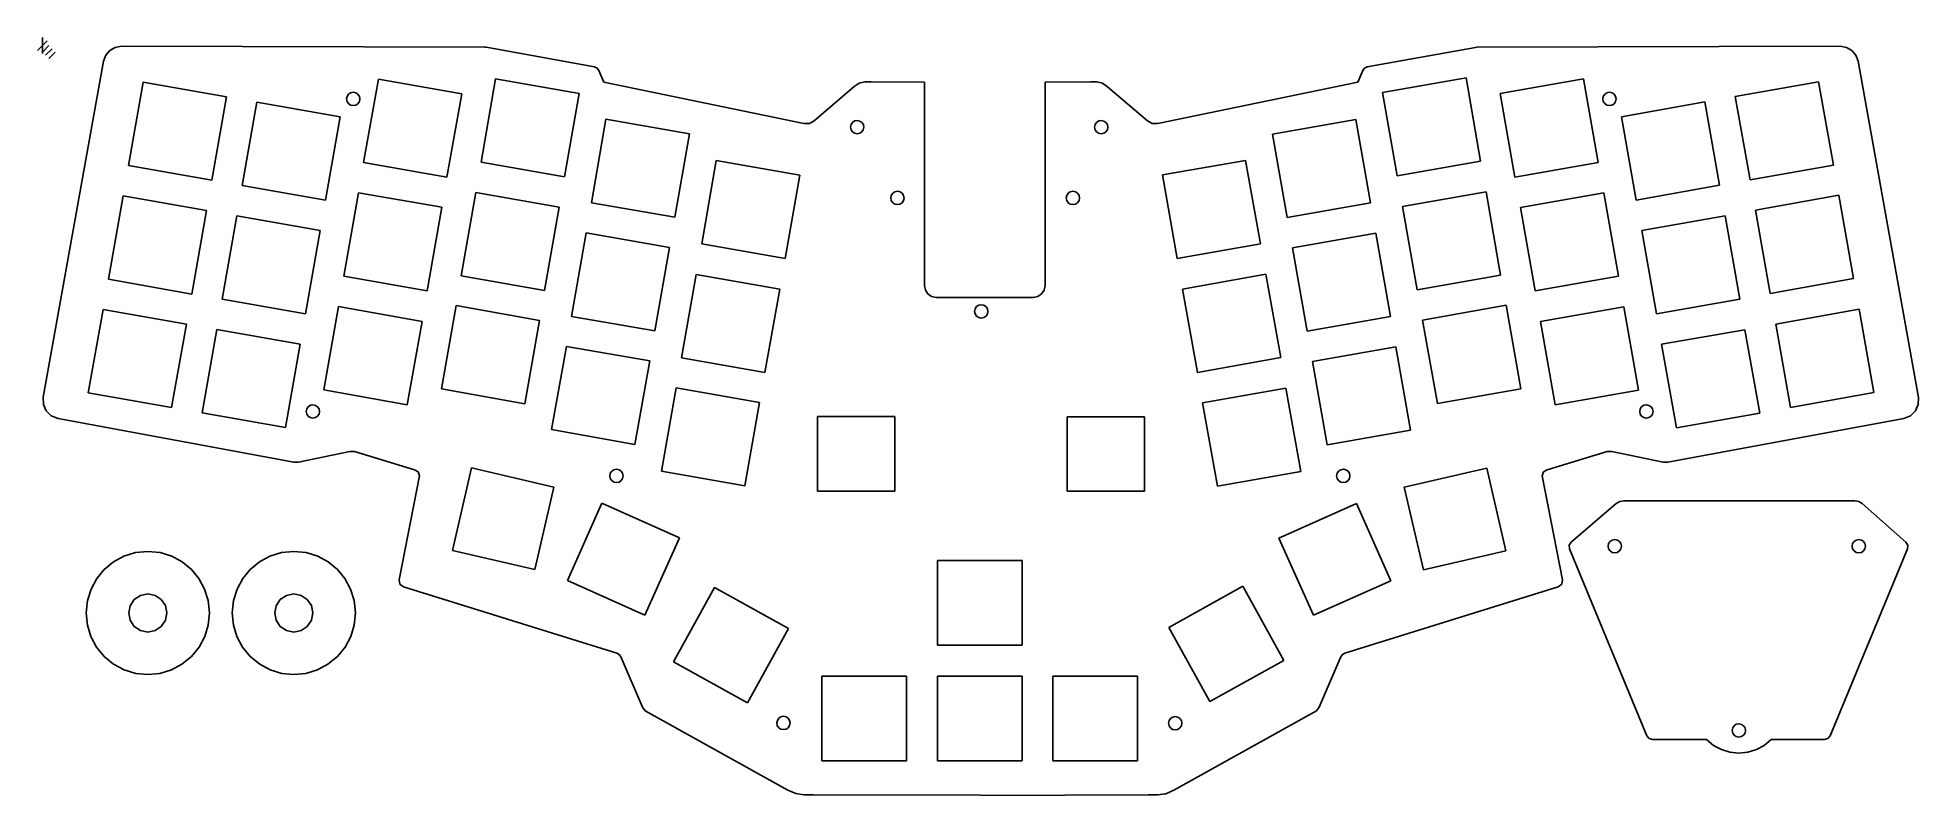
# Model space of a CAD drawing. Extents: x -1 to 310, y 0 to 125.
import ezdxf

# ---------------------------------------------------------------- set-up
doc = ezdxf.new("R2010")
doc.units = 0

msp = doc.modelspace()

# ---------------------------------------------------------------- linework, layer by layer
for p, q in [((10.091682, 121.223402), (0.14777, 65.779506)), ((10.458262, 122.214518), (10.091679, 121.223328)), ((11.122619, 122.997611), (10.458262, 122.214518)), ((12.01151, 123.51129), (11.122619, 122.997611)), ((13.05169, 123.694237), (12.01151, 123.51129)), ((72.981395, 123.543795), (13.051678, 123.694343)), ((73.223605, 123.520247), (72.981289, 123.543874)), ((91.082841, 120.296039), (73.223489, 123.520247)), ((236.441037, 123.510722), (218.583008, 120.284926)), ((236.685099, 123.532947), (236.441005, 123.510854)), ((296.613321, 123.682966), (236.684983, 123.532947)), ((297.653476, 123.500276), (296.612791, 123.683061)), ((298.543189, 122.986784), (297.653476, 123.500276)), ((299.208112, 122.204021), (298.543189, 122.986784)), ((299.574428, 121.213422), (299.208112, 122.204021)), ((309.519679, 65.768129), (299.574004, 121.213348)), ((91.526917, 120.094617), (91.08283, 120.295975)), ((91.822986, 119.706188), (91.526917, 120.094617)), ((92.64441, 117.793348), (91.82288, 119.706283)), ((217.841911, 119.695171), (217.02038, 117.7825)), ((218.138074, 120.0836), (217.841879, 119.695266)), ((218.58305, 120.285053), (218.138074, 120.0836)), ((50.175182, 115.00216), (50.262573, 115.429919)), ((50.260588, 114.573774), (50.175182, 115.00216)), ((50.262573, 115.429919), (50.499131, 115.778932)), ((50.499131, 115.778932), (50.84941, 116.013843)), ((50.84941, 116.013843), (51.277964, 116.099298)), ((51.277964, 116.099298), (51.705723, 116.011907)), ((51.705723, 116.011907), (52.054736, 115.775349)), ((52.054736, 115.775349), (52.289647, 115.42507)), ((52.375102, 114.996516), (52.287662, 114.568553)), ((52.289647, 115.42507), (52.375102, 114.996516)), ((52.375102, 114.996516), (52.375102, 114.996516)), ((125.637116, 110.952555), (92.64441, 117.793348)), ((133.912479, 117.025793), (127.34447, 111.393615)), ((134.777284, 117.614366), (133.912511, 117.025729)), ((135.717686, 117.814144), (134.777284, 117.614366)), ((136.744311, 117.81134), (135.717729, 117.81425)), ((145.530316, 117.778454), (136.693164, 117.80004)), ((145.531247, 117.76992), (145.531247, 84.199534)), ((165.424634, 84.199534), (165.424634, 117.76992)), ((172.93318, 117.833051), (165.42963, 117.757408)), ((173.948385, 117.802873), (172.922067, 117.800492)), ((174.888279, 117.603356), (173.948448, 117.802968)), ((175.753624, 117.016077), (174.888279, 117.603356)), ((182.320055, 111.382502), (175.753634, 117.016003)), ((217.02038, 117.7825), (184.028997, 110.943294)), ((257.438915, 115.00216), (257.52575, 115.429919)), ((257.524326, 114.573774), (257.438915, 115.00216)), ((257.52575, 115.429919), (257.762371, 115.778932)), ((257.762371, 115.778932), (258.112961, 116.013843)), ((258.112961, 116.013843), (258.541697, 116.099298)), ((258.541697, 116.099298), (258.96946, 116.011907)), ((258.96946, 116.011907), (259.318473, 115.775349)), ((259.318473, 115.775349), (259.553385, 115.42507)), ((259.638844, 114.996516), (259.551961, 114.568553)), ((259.553385, 115.42507), (259.638844, 114.996516)), ((259.638844, 114.996516), (259.638844, 114.996516)), ((50.495416, 114.223481), (50.260588, 114.573774)), ((50.844412, 113.986745), (50.495416, 114.223481)), ((51.27232, 113.899026), (50.844412, 113.986745)), ((51.700726, 113.984486), (51.27232, 113.899026)), ((52.051021, 114.219436), (51.700726, 113.984486)), ((52.287662, 114.568553), (52.051021, 114.219436)), ((257.759157, 114.223481), (257.524326, 114.573774)), ((258.108154, 113.986745), (257.759157, 114.223481)), ((258.536062, 113.899026), (258.108154, 113.986745)), ((258.964653, 113.984486), (258.536062, 113.899026)), ((259.315259, 114.219436), (258.964653, 113.984486)), ((259.551961, 114.568553), (259.315259, 114.219436)), ((126.542043, 110.974758), (125.637201, 110.952597)), ((127.344587, 111.39354), (126.542043, 110.974758)), ((133.331304, 110.350262), (133.418695, 110.778021)), ((133.416709, 109.921876), (133.331304, 110.350262)), ((133.651538, 109.571583), (133.416709, 109.921876)), ((133.418695, 110.778021), (133.655253, 111.127034)), ((134.000534, 109.334847), (133.651538, 109.571583)), ((133.655253, 111.127034), (134.005532, 111.361945)), ((134.428442, 109.247128), (134.000534, 109.334847)), ((134.005532, 111.361945), (134.434086, 111.4474)), ((134.856847, 109.332588), (134.428442, 109.247128)), ((134.434086, 111.4474), (134.861845, 111.360009)), ((135.207143, 109.567538), (134.856847, 109.332588)), ((134.861845, 111.360009), (135.210858, 111.123451)), ((135.443783, 109.916655), (135.207143, 109.567538)), ((135.210858, 111.123451), (135.445769, 110.773172)), ((135.531224, 110.344618), (135.443783, 109.916655)), ((135.445769, 110.773172), (135.531224, 110.344618)), ((135.531224, 110.344618), (135.531224, 110.344618)), ((173.598524, 110.350262), (173.685915, 110.778021)), ((173.68393, 109.921876), (173.598524, 110.350262)), ((173.918758, 109.571583), (173.68393, 109.921876)), ((173.685915, 110.778021), (173.922473, 111.127034)), ((174.267754, 109.334847), (173.918758, 109.571583)), ((173.922473, 111.127034), (174.272752, 111.361945)), ((174.695662, 109.247128), (174.267754, 109.334847)), ((174.272752, 111.361945), (174.701306, 111.4474)), ((175.124068, 109.332588), (174.695662, 109.247128)), ((174.701306, 111.4474), (175.129065, 111.360009)), ((175.474363, 109.567538), (175.124068, 109.332588)), ((175.129065, 111.360009), (175.478078, 111.123451)), ((175.711004, 109.916655), (175.474363, 109.567538)), ((175.478078, 111.123451), (175.712989, 110.773172)), ((175.798444, 110.344618), (175.711004, 109.916655)), ((175.712989, 110.773172), (175.798444, 110.344618)), ((175.798444, 110.344618), (175.798444, 110.344618)), ((183.12371, 110.964027), (182.320024, 111.382618)), ((184.028933, 110.943199), (183.12371, 110.964027)), ((140.051457, 99.08927), (140.288015, 99.438283)), ((140.288015, 99.438283), (140.638294, 99.673194)), ((140.638294, 99.673194), (141.066848, 99.758649)), ((141.066848, 99.758649), (141.494608, 99.671258)), ((141.494608, 99.671258), (141.84362, 99.4347)), ((141.84362, 99.4347), (142.078531, 99.084421)), ((169.007421, 99.08927), (169.243979, 99.438283)), ((169.243979, 99.438283), (169.594258, 99.673194)), ((169.594258, 99.673194), (170.022812, 99.758649)), ((170.022812, 99.758649), (170.450571, 99.671258)), ((170.450571, 99.671258), (170.799584, 99.4347)), ((170.799584, 99.4347), (171.034495, 99.084421)), ((139.964066, 98.661511), (140.051457, 99.08927)), ((140.049472, 98.233125), (139.964066, 98.661511)), ((140.284301, 97.882832), (140.049472, 98.233125)), ((140.633297, 97.646096), (140.284301, 97.882832)), ((141.061205, 97.558377), (140.633297, 97.646096)), ((141.48961, 97.643838), (141.061205, 97.558377)), ((141.839905, 97.878787), (141.48961, 97.643838)), ((142.076546, 98.227904), (141.839905, 97.878787)), ((142.163986, 98.655867), (142.076546, 98.227904)), ((142.078531, 99.084421), (142.163986, 98.655867)), ((142.163986, 98.655867), (142.163986, 98.655867)), ((168.92003, 98.661511), (169.007421, 99.08927)), ((169.005435, 98.233125), (168.92003, 98.661511)), ((169.240264, 97.882832), (169.005435, 98.233125)), ((169.58926, 97.646096), (169.240264, 97.882832)), ((170.017168, 97.558377), (169.58926, 97.646096)), ((170.445573, 97.643838), (170.017168, 97.558377)), ((170.795869, 97.878787), (170.445573, 97.643838)), ((171.032509, 98.227904), (170.795869, 97.878787)), ((171.11995, 98.655867), (171.032509, 98.227904)), ((171.034495, 99.084421), (171.11995, 98.655867)), ((171.11995, 98.655867), (171.11995, 98.655867)), ((145.531247, 84.199534), (145.68363, 83.445095)), ((165.272332, 83.445095), (165.424634, 84.199534)), ((145.68363, 83.445095), (146.099656, 82.830331)), ((146.099656, 82.830331), (146.717636, 82.41653)), ((146.717636, 82.41653), (147.475884, 82.264977)), ((147.475884, 82.264977), (163.480515, 82.264977)), ((153.895633, 80.381675), (154.132191, 80.730688)), ((154.132191, 80.730688), (154.48247, 80.965599)), ((154.48247, 80.965599), (154.911024, 81.051054)), ((154.911024, 81.051054), (155.338783, 80.963663)), ((155.338783, 80.963663), (155.687796, 80.727105)), ((155.687796, 80.727105), (155.922707, 80.376826)), ((163.480515, 82.264977), (164.238683, 82.41653)), ((164.238683, 82.41653), (164.856485, 82.830331)), ((164.856485, 82.830331), (165.272332, 83.445095)), ((153.808242, 79.953916), (153.895633, 80.381675)), ((153.893648, 79.52553), (153.808242, 79.953916)), ((154.128476, 79.175237), (153.893648, 79.52553)), ((154.477472, 78.938501), (154.128476, 79.175237)), ((154.90538, 78.850782), (154.477472, 78.938501)), ((155.333786, 78.936242), (154.90538, 78.850782)), ((155.684081, 79.171192), (155.333786, 78.936242)), ((155.920722, 79.520309), (155.684081, 79.171192)), ((156.008162, 79.948272), (155.920722, 79.520309)), ((155.922707, 80.376826), (156.008162, 79.948272)), ((156.008162, 79.948272), (156.008162, 79.948272)), ((0.14777, 65.779516), (0.173457, 64.587929)), ((309.492044, 64.576681), (309.518515, 65.768086)), ((309.519679, 65.768129), (309.519679, 65.768129)), ((0.173457, 64.587929), (0.638523, 63.535524)), ((0.638523, 63.535524), (1.464548, 62.734533)), ((1.464548, 62.734533), (2.573112, 62.297181)), ((2.573115, 62.297064), (41.480672, 55.058074)), ((43.52886, 63.440224), (43.616251, 63.867984)), ((43.614265, 63.011838), (43.52886, 63.440224)), ((43.849094, 62.661546), (43.614265, 63.011838)), ((43.616251, 63.867984), (43.852809, 64.216996)), ((44.19809, 62.424809), (43.849094, 62.661546)), ((43.852809, 64.216996), (44.203088, 64.451908)), ((44.625998, 62.337091), (44.19809, 62.424809)), ((44.203088, 64.451908), (44.631642, 64.537363)), ((45.054403, 62.422551), (44.625998, 62.337091)), ((44.631642, 64.537363), (45.059401, 64.449972)), ((45.404699, 62.657501), (45.054403, 62.422551)), ((45.059401, 64.449972), (45.408414, 64.213414)), ((45.641339, 63.006618), (45.404699, 62.657501)), ((45.408414, 64.213414), (45.643325, 63.863135)), ((45.72878, 63.434581), (45.641339, 63.006618)), ((45.643325, 63.863135), (45.72878, 63.434581)), ((45.72878, 63.434581), (45.72878, 63.434581)), ((127.885088, 62.585357), (140.650177, 62.585357)), ((127.885088, 50.285351), (127.885088, 62.585357)), ((140.650177, 62.585357), (140.650177, 50.285351)), ((169.064288, 62.577866), (181.829378, 62.577866)), ((169.064288, 50.277863), (169.064288, 62.577866)), ((181.829378, 62.577866), (181.829378, 50.277863)), ((263.534916, 63.440224), (263.62175, 63.867984)), ((263.620326, 63.011838), (263.534916, 63.440224)), ((263.855157, 62.661546), (263.620326, 63.011838)), ((263.62175, 63.867984), (263.858372, 64.216996)), ((264.204154, 62.424809), (263.855157, 62.661546)), ((263.858372, 64.216996), (264.208961, 64.451908)), ((264.632062, 62.337091), (264.204154, 62.424809)), ((264.208961, 64.451908), (264.637698, 64.537363)), ((265.060653, 62.422551), (264.632062, 62.337091)), ((264.637698, 64.537363), (265.065461, 64.449972)), ((265.411259, 62.657501), (265.060653, 62.422551)), ((265.065461, 64.449972), (265.414474, 64.213414)), ((265.647962, 63.006618), (265.411259, 62.657501)), ((265.414474, 64.213414), (265.649385, 63.863135)), ((265.734844, 63.434581), (265.647962, 63.006618)), ((265.649385, 63.863135), (265.734844, 63.434581)), ((265.734844, 63.434581), (265.734844, 63.434581)), ((268.183877, 55.047226), (307.093453, 62.285952)), ((307.092818, 62.286005), (308.200852, 62.72346)), ((308.200852, 62.72346), (309.026708, 63.524412)), ((309.026708, 63.524412), (309.492044, 64.576681)), ((42.240026, 55.067863), (50.706417, 56.831573)), ((50.706533, 56.831616), (51.471326, 56.841511)), ((51.471326, 56.841628), (61.411181, 53.820619)), ((248.253874, 53.809771), (258.195316, 56.831573)), ((258.195316, 56.831616), (258.959855, 56.822223)), ((258.959961, 56.822313), (267.424524, 55.058074)), ((41.480757, 55.05819), (42.239962, 55.067847)), ((62.233769, 52.833989), (58.841021, 35.681602)), ((61.411096, 53.820703), (62.001232, 53.476089)), ((62.001232, 53.476089), (62.233801, 52.833915)), ((93.609122, 52.81456), (93.696513, 53.24232)), ((93.694528, 52.386175), (93.609122, 52.81456)), ((93.696513, 53.24232), (93.933071, 53.591333)), ((93.933071, 53.591333), (94.28335, 53.826244)), ((94.28335, 53.826244), (94.711904, 53.911699)), ((94.711904, 53.911699), (95.139663, 53.824308)), ((95.139663, 53.824308), (95.488676, 53.58775)), ((95.488676, 53.58775), (95.723587, 53.237471)), ((95.809042, 52.808917), (95.721602, 52.380954)), ((95.723587, 53.237471), (95.809042, 52.808917)), ((95.809042, 52.808917), (95.809042, 52.808917)), ((213.539283, 52.81456), (213.626674, 53.24232)), ((213.624689, 52.386175), (213.539283, 52.81456)), ((213.626674, 53.24232), (213.863232, 53.591333)), ((213.863232, 53.591333), (214.213511, 53.826244)), ((214.213511, 53.826244), (214.642065, 53.911699)), ((214.642065, 53.911699), (215.069824, 53.824308)), ((215.069824, 53.824308), (215.418837, 53.58775)), ((215.418837, 53.58775), (215.653748, 53.237471)), ((215.739203, 52.808917), (215.651763, 52.380954)), ((215.653748, 53.237471), (215.739203, 52.808917)), ((215.739203, 52.808917), (215.739203, 52.808917)), ((247.432333, 52.822993), (247.663676, 53.465739)), ((250.823769, 35.672077), (247.432344, 52.822876)), ((247.663676, 53.465739), (248.253768, 53.809781)), ((267.425688, 55.05819), (268.185147, 55.047263)), ((93.929356, 52.035882), (93.694528, 52.386175)), ((94.278352, 51.799145), (93.929356, 52.035882)), ((94.70626, 51.711427), (94.278352, 51.799145)), ((95.134666, 51.796887), (94.70626, 51.711427)), ((95.484961, 52.031837), (95.134666, 51.796887)), ((95.721602, 52.380954), (95.484961, 52.031837)), ((140.650177, 50.285351), (127.885088, 50.285351)), ((181.829378, 50.277863), (169.064288, 50.277863)), ((213.859517, 52.035882), (213.624689, 52.386175)), ((214.208513, 51.799145), (213.859517, 52.035882)), ((214.636421, 51.711427), (214.208513, 51.799145)), ((215.064827, 51.796887), (214.636421, 51.711427)), ((215.415122, 52.031837), (215.064827, 51.796887)), ((215.651763, 52.380954), (215.415122, 52.031837)), ((58.841127, 35.68157), (58.972223, 34.961862)), ((58.972223, 34.961862), (59.559184, 34.524094)), ((59.5591, 34.524051), (94.779066, 23.566082)), ((214.887312, 23.558144), (250.107278, 34.513204)), ((250.107204, 34.513172), (250.693213, 34.95094)), ((250.693213, 34.95094), (250.823737, 35.672172)), ((94.779034, 23.56736), (95.231725, 23.300197)), ((95.231725, 23.300197), (95.485915, 22.839751)), ((95.486031, 22.838479), (99.031708, 14.654926)), ((210.633082, 14.644343), (214.179023, 22.827895)), ((214.178949, 22.828753), (214.43333, 23.289369)), ((214.43333, 23.289369), (214.887354, 23.557732)), ((99.03175, 14.655604), (99.461518, 14.052048)), ((99.461391, 14.051677), (122.99843, 0.981277)), ((121.168095, 12.047625), (121.255486, 12.475385)), ((121.255486, 12.475385), (121.492044, 12.824397)), ((121.492044, 12.824397), (121.842323, 13.059308)), ((121.842323, 13.059308), (122.270877, 13.144763)), ((122.270877, 13.144763), (122.698636, 13.057372)), ((122.698636, 13.057372), (123.047649, 12.820814)), ((123.047649, 12.820814), (123.28256, 12.470535)), ((123.28256, 12.470535), (123.368015, 12.041982)), ((185.811016, 12.005281), (185.898407, 12.433041)), ((185.898407, 12.433041), (186.134965, 12.782053)), ((186.134965, 12.782053), (186.485244, 13.016964)), ((186.485244, 13.016964), (186.913798, 13.10242)), ((186.667419, 0.968048), (210.204722, 14.041094)), ((186.913798, 13.10242), (187.341558, 13.015029)), ((187.341558, 13.015029), (187.69057, 12.77847)), ((187.69057, 12.77847), (187.925481, 12.428191)), ((187.925481, 12.428191), (188.010937, 11.999638)), ((210.204616, 14.040999), (210.633114, 14.644605)), ((121.253501, 11.619239), (121.168095, 12.047625)), ((121.488329, 11.268947), (121.253501, 11.619239)), ((121.837326, 11.03221), (121.488329, 11.268947)), ((122.265233, 10.944491), (121.837326, 11.03221)), ((122.693639, 11.029952), (122.265233, 10.944491)), ((123.043934, 11.264902), (122.693639, 11.029952)), ((123.280575, 11.614019), (123.043934, 11.264902)), ((123.368015, 12.041982), (123.280575, 11.614019)), ((123.368015, 12.041982), (123.368015, 12.041982)), ((185.896422, 11.576895), (185.811016, 12.005281)), ((186.131251, 11.226603), (185.896422, 11.576895)), ((186.480247, 10.989866), (186.131251, 11.226603)), ((186.908155, 10.902147), (186.480247, 10.989866)), ((187.33656, 10.987608), (186.908155, 10.902147)), ((187.686856, 11.222558), (187.33656, 10.987608)), ((187.923496, 11.571675), (187.686856, 11.222558)), ((188.010937, 11.999638), (187.923496, 11.571675)), ((188.010937, 11.999638), (188.010937, 11.999638)), ((122.998398, 0.979981), (124.289574, 0.386738)), ((124.289574, 0.386738), (125.696383, 0.182099)), ((125.696383, 0.182236), (127.234668, 0.176945)), ((127.234668, 0.176945), (154.832263, 0.110799)), ((154.832263, 0.100216), (182.431709, 0.166361)), ((154.832263, 0.110799), (154.832263, 0.100216)), ((182.431709, 0.166361), (183.969466, 0.171653)), ((183.969497, 0.171076), (185.375449, 0.376745)), ((185.375449, 0.376745), (186.667482, 0.968958))]:
    msp.add_line(p, q)
at = {"layer": 'Layer 1'}
for p, q in [((0.793749, 124.587749), (-0.793749, 123.000251)), ((0, 125.116915), (0, 122.471085)), ((1.058332, 123.794), (0, 122.735668)), ((1.587498, 123.264834), (0.529166, 122.206502)), ((2.116664, 122.735668), (1.058332, 121.677336)), ((52.977361, 104.489798), (55.432691, 118.248114)), ((55.432691, 118.248114), (69.191007, 115.835117)), ((72.366003, 104.574467), (74.779, 118.332783)), ((74.779, 118.332783), (88.537314, 115.919786)), ((221.125152, 116.046788), (234.883468, 118.502118)), ((234.883468, 118.502118), (237.296465, 104.743802)), ((240.513794, 115.877452), (254.27211, 118.290447)), ((254.27211, 118.290447), (256.685107, 104.532131)), ((14.200104, 104.024277), (16.613101, 117.782593)), ((16.613074, 117.782453), (30.37139, 115.369456)), ((30.37139, 115.369456), (27.958393, 101.61114)), ((69.191007, 115.835117), (66.735677, 102.076801)), ((88.537314, 115.919786), (86.124319, 102.16147)), ((223.538149, 102.3308), (221.125152, 116.046788)), ((242.926791, 102.119136), (240.513794, 115.877452)), ((279.291052, 115.411784), (293.049368, 117.824786)), ((281.746409, 101.653468), (279.291052, 115.411784)), ((293.049368, 117.824786), (295.504725, 104.06647)), ((32.953722, 100.722138), (35.366717, 114.480454)), ((35.366717, 114.480454), (49.125033, 112.067457)), ((49.125033, 112.067457), (46.712038, 98.309141)), ((260.537409, 112.067457), (274.295725, 114.522788)), ((262.950459, 98.309141), (260.537409, 112.067457)), ((274.295725, 114.522788), (276.708775, 100.764472)), ((90.569311, 97.885808), (92.982305, 111.644124)), ((92.982305, 111.644124), (106.740621, 109.231128)), ((106.740621, 109.231128), (104.327627, 95.472812)), ((202.964183, 109.188794), (216.722491, 111.601789)), ((205.377177, 95.430478), (202.964183, 109.188794)), ((216.722491, 111.601789), (219.135488, 97.843473)), ((27.958393, 101.61114), (14.200077, 104.024137)), ((66.735677, 102.076801), (52.977361, 104.489798)), ((86.124319, 102.16147), (72.366003, 104.574467)), ((108.772635, 91.070148), (111.185629, 104.828464)), ((111.185629, 104.828464), (124.943945, 102.415467)), ((124.943945, 102.415467), (122.530951, 88.657151)), ((184.8032, 102.457803), (198.519175, 104.870797)), ((187.216197, 88.699487), (184.8032, 102.457803)), ((198.519175, 104.870797), (200.974513, 91.112481)), ((237.296465, 104.743802), (223.538149, 102.3308)), ((256.685107, 104.532131), (242.926791, 102.119136)), ((295.504725, 104.06647), (281.746409, 101.653468)), ((46.712038, 98.309141), (32.953722, 100.722138)), ((49.717704, 85.778488), (52.130701, 99.536804)), ((52.130701, 99.536804), (65.889017, 97.123807)), ((69.106346, 85.820821), (71.519343, 99.579137)), ((71.519343, 99.579137), (85.277651, 97.166143)), ((224.427148, 97.250809), (238.185464, 99.663806)), ((238.185464, 99.663806), (240.598461, 85.90549)), ((243.858123, 97.081474), (257.616439, 99.536804)), ((257.616439, 99.536804), (260.029436, 85.778488)), ((276.708775, 100.764472), (262.950459, 98.309141)), ((10.898083, 85.270491), (13.311083, 99.028807)), ((13.311083, 99.028807), (27.069399, 96.573479)), ((27.069399, 96.573479), (24.656402, 82.815163)), ((65.889017, 97.123807), (63.47602, 83.365491)), ((85.277651, 97.166143), (82.864654, 83.407827)), ((104.327627, 95.472812), (90.569311, 97.885808)), ((219.135488, 97.843473), (205.377177, 95.430478)), ((226.840145, 83.492493), (224.427148, 97.250809)), ((246.27112, 83.323158), (243.858123, 97.081474)), ((282.635408, 96.658146), (296.393724, 99.113476)), ((285.048405, 82.89983), (282.635408, 96.658146)), ((296.393724, 99.113476), (298.806721, 85.35516)), ((29.651724, 81.968493), (32.064726, 95.726809)), ((32.064726, 95.726809), (45.823042, 93.313814)), ((45.823042, 93.313814), (43.41004, 79.555498)), ((263.881765, 93.313814), (277.640081, 95.726809)), ((266.294762, 79.555498), (263.881765, 93.313814)), ((277.640081, 95.726809), (280.053078, 81.968493)), ((87.309646, 79.132163), (89.722659, 92.890479)), ((89.722659, 92.890479), (103.480975, 90.477484)), ((103.480975, 90.477484), (101.067962, 76.719168)), ((122.530951, 88.657151), (108.772635, 91.070148)), ((200.974513, 91.112481), (187.216197, 88.699487)), ((206.266173, 90.435149), (220.02446, 92.848146)), ((208.679168, 76.676833), (206.266173, 90.435149)), ((220.02446, 92.848146), (222.437457, 79.08983)), ((24.656402, 82.815163), (10.898083, 85.270491)), ((63.47602, 83.365491), (49.717704, 85.778488)), ((82.864654, 83.407827), (69.106346, 85.820821)), ((105.4283, 72.274177), (107.883623, 86.032493)), ((107.883623, 86.032493), (121.641939, 83.619496)), ((188.105191, 83.619496), (201.863507, 86.074826)), ((201.863507, 86.074826), (204.318845, 72.316502)), ((240.598461, 85.90549), (226.840145, 83.492493)), ((260.029436, 85.778488), (246.27112, 83.323158)), ((298.806721, 85.35516), (285.048405, 82.89983)), ((43.41004, 79.555498), (29.651724, 81.968493)), ((46.415705, 66.982517), (48.871036, 80.740833)), ((48.871036, 80.740833), (62.629352, 78.285502)), ((65.846683, 67.151852), (68.259678, 80.910161)), ((68.259678, 80.910161), (82.017986, 78.454833)), ((121.641939, 83.619496), (119.186616, 69.861182)), ((190.560529, 69.861182), (188.105191, 83.619496)), ((227.729117, 78.497166), (241.487433, 80.952496)), ((241.487433, 80.952496), (243.94279, 67.19418)), ((247.160119, 78.285502), (260.918435, 80.698499)), ((260.918435, 80.698499), (263.331432, 66.940176)), ((280.053078, 81.968493), (266.294762, 79.555498)), ((7.553754, 66.516848), (10.009084, 80.275164)), ((10.009084, 80.275164), (23.7674, 77.862167)), ((23.7674, 77.862167), (21.31207, 64.103851)), ((62.629352, 78.285502), (60.174021, 64.527179)), ((82.017986, 78.454833), (79.604999, 64.696517)), ((101.067962, 76.719168), (87.309646, 79.132163)), ((222.437457, 79.08983), (208.679168, 76.676833)), ((230.184474, 64.738858), (227.729117, 78.497166)), ((249.573116, 64.527179), (247.160119, 78.285502)), ((285.979737, 77.862167), (299.738053, 80.317497)), ((288.392734, 64.103851), (285.979737, 77.862167)), ((299.738053, 80.317497), (302.15105, 66.559173)), ((26.349733, 63.214857), (28.762728, 76.973166)), ((28.762728, 76.973166), (42.521044, 74.560176)), ((42.521044, 74.560176), (40.108049, 60.80186)), ((267.141427, 74.517835), (280.899743, 76.930832)), ((269.596784, 60.759519), (267.141427, 74.517835)), ((280.899743, 76.930832), (283.3551, 63.172516)), ((84.007655, 60.463189), (86.462993, 74.179177)), ((86.462993, 74.179177), (100.221309, 71.766183)), ((100.221309, 71.766183), (97.765971, 58.007867)), ((119.186616, 69.861182), (105.4283, 72.274177)), ((204.318845, 72.316502), (190.560529, 69.861182)), ((209.568166, 71.681513), (223.326482, 74.09451)), ((211.981163, 57.923197), (209.568166, 71.681513)), ((223.326482, 74.09451), (225.739479, 60.336194)), ((21.31207, 64.103851), (7.553754, 66.516848)), ((60.174021, 64.527179), (46.415705, 66.982517)), ((79.604999, 64.696517), (65.846683, 67.151852)), ((102.126294, 53.562859), (104.539307, 67.321175)), ((104.539307, 67.321175), (118.297623, 64.908178)), ((191.407181, 64.865853), (205.165497, 67.278847)), ((205.165497, 67.278847), (207.620836, 53.520531)), ((243.94279, 67.19418), (230.184474, 64.738858)), ((263.331432, 66.940176), (249.573116, 64.527179)), ((302.15105, 66.559173), (288.392734, 64.103851)), ((40.108049, 60.80186), (26.349733, 63.214857)), ((118.297623, 64.908178), (115.88461, 51.149862)), ((193.86252, 51.107537), (191.407181, 64.865853)), ((283.3551, 63.172516), (269.596784, 60.759519)), ((97.765971, 58.007867), (84.007655, 60.463189)), ((225.739479, 60.336194), (211.981163, 57.923197)), ((67.667014, 40.481876), (70.799677, 54.113197)), ((70.799677, 54.113197), (84.388655, 50.938201)), ((115.88461, 51.149862), (102.126294, 53.562859)), ((207.620836, 53.520531), (193.86252, 51.107537)), ((224.681147, 50.938201), (238.312437, 54.070869)), ((238.312437, 54.070869), (241.445126, 40.439548)), ((84.388655, 50.938201), (81.256003, 37.349221)), ((227.856143, 37.30688), (224.681147, 50.938201)), ((86.632313, 35.528887), (92.304976, 48.31354)), ((92.304976, 48.31354), (105.089626, 42.59854)), ((204.022515, 42.556212), (216.807157, 48.228871)), ((216.807157, 48.228871), (222.479817, 35.486546)), ((259.675347, 48.261503), (252.2138, 41.886193)), ((260.250967, 48.598975), (259.675347, 48.261503)), ((260.907831, 48.716255), (260.250967, 48.598975)), ((299.03464, 48.716255), (260.907831, 48.716255)), ((299.689181, 48.596541), (299.03464, 48.716255)), ((300.258866, 48.252719), (299.689181, 48.596541)), ((307.450126, 41.88981), (300.258866, 48.252719)), ((15.340607, 40.144644), (17.387861, 40.351025)), ((17.387861, 40.351025), (19.435115, 40.144644)), ((39.431807, 40.144644), (41.479061, 40.351025)), ((41.479061, 40.351025), (43.526315, 40.144644)), ((81.256003, 37.349221), (67.667014, 40.481876)), ((105.089626, 42.59854), (99.374641, 29.856228)), ((209.7375, 29.813902), (204.022515, 42.556212)), ((241.445126, 40.439548), (227.856143, 37.30688)), ((252.2138, 41.886193), (251.902869, 41.37848)), ((251.902869, 41.37848), (251.949735, 40.78497)), ((251.949735, 40.78497), (264.73963, 9.940394)), ((258.322497, 41.207101), (258.409889, 41.634861)), ((258.407903, 40.778715), (258.322497, 41.207101)), ((258.642732, 40.428423), (258.407903, 40.778715)), ((258.409889, 41.634861), (258.646447, 41.983873)), ((258.991728, 40.191686), (258.642732, 40.428423)), ((258.646447, 41.983873), (258.996726, 42.218784)), ((258.996726, 42.218784), (259.425279, 42.30424)), ((259.425279, 42.30424), (259.853039, 42.216849)), ((260.198337, 40.424378), (259.848041, 40.189428)), ((259.853039, 42.216849), (260.202051, 41.98029)), ((260.434977, 40.773495), (260.198337, 40.424378)), ((260.202051, 41.98029), (260.436963, 41.630011)), ((260.522418, 41.201458), (260.434977, 40.773495)), ((260.436963, 41.630011), (260.522418, 41.201458)), ((260.522418, 41.201458), (260.522418, 41.201458)), ((294.953765, 9.940394), (307.706957, 40.779286)), ((298.589718, 41.207101), (298.676552, 41.634861)), ((298.675128, 40.778715), (298.589718, 41.207101)), ((298.909959, 40.428423), (298.675128, 40.778715)), ((298.676552, 41.634861), (298.913174, 41.983873)), ((299.258956, 40.191686), (298.909959, 40.428423)), ((298.913174, 41.983873), (299.263763, 42.218784)), ((299.263763, 42.218784), (299.6925, 42.30424)), ((299.6925, 42.30424), (300.120262, 42.216849)), ((300.466061, 40.424378), (300.115455, 40.189428)), ((300.120262, 42.216849), (300.469276, 41.98029)), ((300.702763, 40.773495), (300.466061, 40.424378)), ((300.469276, 41.98029), (300.704187, 41.630011)), ((300.789646, 41.201458), (300.702763, 40.773495)), ((300.704187, 41.630011), (300.789646, 41.201458)), ((300.789646, 41.201458), (300.789646, 41.201458)), ((307.756142, 41.375622), (307.450126, 41.88981)), ((307.706957, 40.779286), (307.756142, 41.375622)), ((8.964429, 35.872321), (10.20485, 37.375724)), ((10.20485, 37.375724), (11.708252, 38.616144)), ((11.708252, 38.616144), (13.433788, 39.552734)), ((13.433788, 39.552734), (15.340607, 40.144644)), ((19.435115, 40.144644), (21.341935, 39.552734)), ((21.341935, 39.552734), (23.06747, 38.616144)), ((23.06747, 38.616144), (24.570872, 37.375724)), ((24.570872, 37.375724), (25.811293, 35.872321)), ((33.055629, 35.872321), (34.29605, 37.375724)), ((34.29605, 37.375724), (35.799452, 38.616144)), ((35.799452, 38.616144), (37.524988, 39.552734)), ((37.524988, 39.552734), (39.431807, 40.144644)), ((43.526315, 40.144644), (45.433135, 39.552734)), ((45.433135, 39.552734), (47.15867, 38.616144)), ((47.15867, 38.616144), (48.662072, 37.375724)), ((48.662072, 37.375724), (49.902493, 35.872321)), ((147.676911, 24.8609), (147.676911, 38.83088)), ((147.676911, 38.83088), (161.646891, 38.83088)), ((161.646891, 38.83088), (161.646891, 24.8609)), ((259.419636, 40.103967), (258.991728, 40.191686)), ((259.848041, 40.189428), (259.419636, 40.103967)), ((299.686864, 40.103967), (299.258956, 40.191686)), ((300.115455, 40.189428), (299.686864, 40.103967)), ((7.43593, 32.239967), (8.027839, 34.146786)), ((8.027839, 34.146786), (8.964429, 35.872321)), ((25.811293, 35.872321), (26.747883, 34.146786)), ((26.747883, 34.146786), (27.339793, 32.239967)), ((31.52713, 32.239967), (32.119039, 34.146786)), ((32.119039, 34.146786), (33.055629, 35.872321)), ((49.902493, 35.872321), (50.839083, 34.146786)), ((50.839083, 34.146786), (51.430993, 32.239967)), ((99.374641, 29.856228), (86.632313, 35.528887)), ((104.115963, 22.151573), (110.889299, 34.385888)), ((110.889299, 34.385888), (123.08127, 27.612569)), ((185.861532, 27.824233), (198.053522, 34.597552)), ((198.053522, 34.597552), (204.826839, 22.363237)), ((222.479817, 35.486546), (209.7375, 29.813902)), ((7.229549, 30.192712), (7.43593, 32.239967)), ((14.237866, 30.192712), (14.477645, 31.398163)), ((14.477645, 31.398163), (15.160479, 32.420095)), ((15.160479, 32.420095), (16.182411, 33.102927)), ((16.182411, 33.102927), (17.387861, 33.342705)), ((17.387861, 33.342705), (18.61398, 33.095163)), ((18.61398, 33.095163), (19.615242, 32.420094)), ((19.615242, 32.420094), (20.290311, 31.418832)), ((20.290311, 31.418832), (20.537854, 30.192712)), ((27.339793, 32.239967), (27.546173, 30.192712)), ((31.320749, 30.192712), (31.52713, 32.239967)), ((38.329066, 30.192712), (38.568845, 31.398163)), ((38.568845, 31.398163), (39.251679, 32.420095)), ((39.251679, 32.420095), (40.273611, 33.102927)), ((40.273611, 33.102927), (41.479061, 33.342705)), ((41.479061, 33.342705), (42.70518, 33.095163)), ((42.70518, 33.095163), (43.706442, 32.420094)), ((43.706442, 32.420094), (44.381511, 31.418832)), ((44.381511, 31.418832), (44.629054, 30.192712)), ((51.430993, 32.239967), (51.637373, 30.192712)), ((7.426541, 28.201669), (7.229549, 30.192712)), ((8.002804, 26.305294), (7.426541, 28.201669)), ((14.477644, 28.98726), (14.237866, 30.192712)), ((15.160477, 27.965327), (14.477644, 28.98726)), ((16.182409, 27.282493), (15.160477, 27.965327)), ((19.615244, 27.965328), (18.593312, 27.282494)), ((20.298076, 28.987261), (19.615244, 27.965328)), ((20.537854, 30.192712), (20.298076, 28.987261)), ((20.537854, 30.192712), (20.537854, 30.192712)), ((27.349181, 28.201669), (26.772919, 26.305294)), ((27.546173, 30.192712), (27.349181, 28.201669)), ((27.546173, 30.192712), (27.546173, 30.192712)), ((31.517741, 28.201669), (31.320749, 30.192712)), ((32.094004, 26.305294), (31.517741, 28.201669)), ((38.568844, 28.98726), (38.329066, 30.192712)), ((39.251677, 27.965327), (38.568844, 28.98726)), ((40.273609, 27.282493), (39.251677, 27.965327)), ((43.706444, 27.965328), (42.684512, 27.282494)), ((44.389276, 28.987261), (43.706444, 27.965328)), ((44.629054, 30.192712), (44.389276, 28.987261)), ((44.629054, 30.192712), (44.629054, 30.192712)), ((51.440381, 28.201669), (50.864119, 26.305294)), ((51.637373, 30.192712), (51.440381, 28.201669)), ((51.637373, 30.192712), (51.637373, 30.192712)), ((8.936264, 24.556874), (8.002804, 26.305294)), ((17.387861, 27.042714), (16.182409, 27.282493)), ((18.593312, 27.282494), (17.387861, 27.042714)), ((26.772919, 26.305294), (25.839458, 24.556874)), ((33.027464, 24.556874), (32.094004, 26.305294)), ((41.479061, 27.042714), (40.273609, 27.282493)), ((42.684512, 27.282494), (41.479061, 27.042714)), ((50.864119, 26.305294), (49.930658, 24.556874)), ((123.08127, 27.612569), (116.307953, 15.378238)), ((161.646891, 24.8609), (147.676911, 24.8609)), ((192.634852, 15.589917), (185.861532, 27.824233)), ((10.204849, 23.009699), (8.936264, 24.556874)), ((11.752024, 21.741114), (10.204849, 23.009699)), ((13.500443, 20.807653), (11.752024, 21.741114)), ((23.023699, 21.741114), (21.275279, 20.807653)), ((24.570873, 23.009699), (23.023699, 21.741114)), ((25.839458, 24.556874), (24.570873, 23.009699)), ((34.296049, 23.009699), (33.027464, 24.556874)), ((35.843224, 21.741114), (34.296049, 23.009699)), ((37.591643, 20.807653), (35.843224, 21.741114)), ((47.114899, 21.741114), (45.366479, 20.807653)), ((48.662073, 23.009699), (47.114899, 21.741114)), ((49.930658, 24.556874), (48.662073, 23.009699)), ((116.307953, 15.378238), (104.115963, 22.151573)), ((204.826839, 22.363237), (192.634852, 15.589917)), ((15.396818, 20.23139), (13.500443, 20.807653)), ((17.387861, 20.034397), (15.396818, 20.23139)), ((19.378904, 20.23139), (17.387861, 20.034397)), ((21.275279, 20.807653), (19.378904, 20.23139)), ((39.488018, 20.23139), (37.591643, 20.807653)), ((41.479061, 20.034397), (39.488018, 20.23139)), ((43.470104, 20.23139), (41.479061, 20.034397)), ((45.366479, 20.807653), (43.470104, 20.23139)), ((128.584594, 19.780904), (142.554589, 19.780904)), ((128.584594, 5.810924), (128.584594, 19.780904)), ((142.554589, 19.780904), (142.554589, 5.810924)), ((147.676911, 5.810924), (147.676911, 19.780904)), ((147.676911, 19.780904), (161.646891, 19.780904)), ((161.646891, 19.780904), (161.646891, 5.810924)), ((166.726887, 5.810924), (166.726887, 19.780904)), ((166.726887, 19.780904), (180.696867, 19.780904)), ((180.696867, 19.780904), (180.696867, 5.810924)), ((264.73963, 9.940394), (265.125706, 9.470006)), ((265.125706, 9.470006), (265.708057, 9.293404)), ((278.799438, 10.810756), (278.886272, 11.238515)), ((278.884849, 10.38237), (278.799438, 10.810756)), ((279.11968, 10.032077), (278.884849, 10.38237)), ((278.886272, 11.238515), (279.122894, 11.587528)), ((279.468677, 9.795341), (279.11968, 10.032077)), ((279.122894, 11.587528), (279.473484, 11.822439)), ((279.896585, 9.707622), (279.468677, 9.795341)), ((279.473484, 11.822439), (279.90222, 11.907894)), ((280.325176, 9.793083), (279.896585, 9.707622)), ((279.90222, 11.907894), (280.329983, 11.820503)), ((280.675782, 10.028032), (280.325176, 9.793083)), ((280.329983, 11.820503), (280.678996, 11.583945)), ((280.912484, 10.377149), (280.675782, 10.028032)), ((280.678996, 11.583945), (280.913908, 11.233666)), ((280.999367, 10.805112), (280.912484, 10.377149)), ((280.913908, 11.233666), (280.999367, 10.805112)), ((280.999367, 10.805112), (280.999367, 10.805112)), ((293.98637, 9.293404), (294.56824, 9.47011)), ((294.56824, 9.47011), (294.953765, 9.940394)), ((265.708057, 9.293404), (274.575715, 9.293404)), ((274.575715, 9.293404), (275.720102, 8.346087)), ((275.720102, 8.346087), (277.015266, 7.647344)), ((277.015266, 7.647344), (278.42158, 7.213785)), ((278.42158, 7.213785), (279.899416, 7.062019)), ((279.899416, 7.062019), (281.377251, 7.213785)), ((281.377251, 7.213785), (282.783565, 7.647344)), ((282.783565, 7.647344), (284.07873, 8.346087)), ((284.07873, 8.346087), (285.223117, 9.293404)), ((285.223117, 9.293404), (293.98637, 9.293404)), ((142.554589, 5.810924), (128.584594, 5.810924)), ((161.646891, 5.810924), (147.676911, 5.810924)), ((180.696867, 5.810924), (166.726887, 5.810924))]:
    msp.add_line(p, q, dxfattribs=at)

doc.saveas('drawing.dxf')
